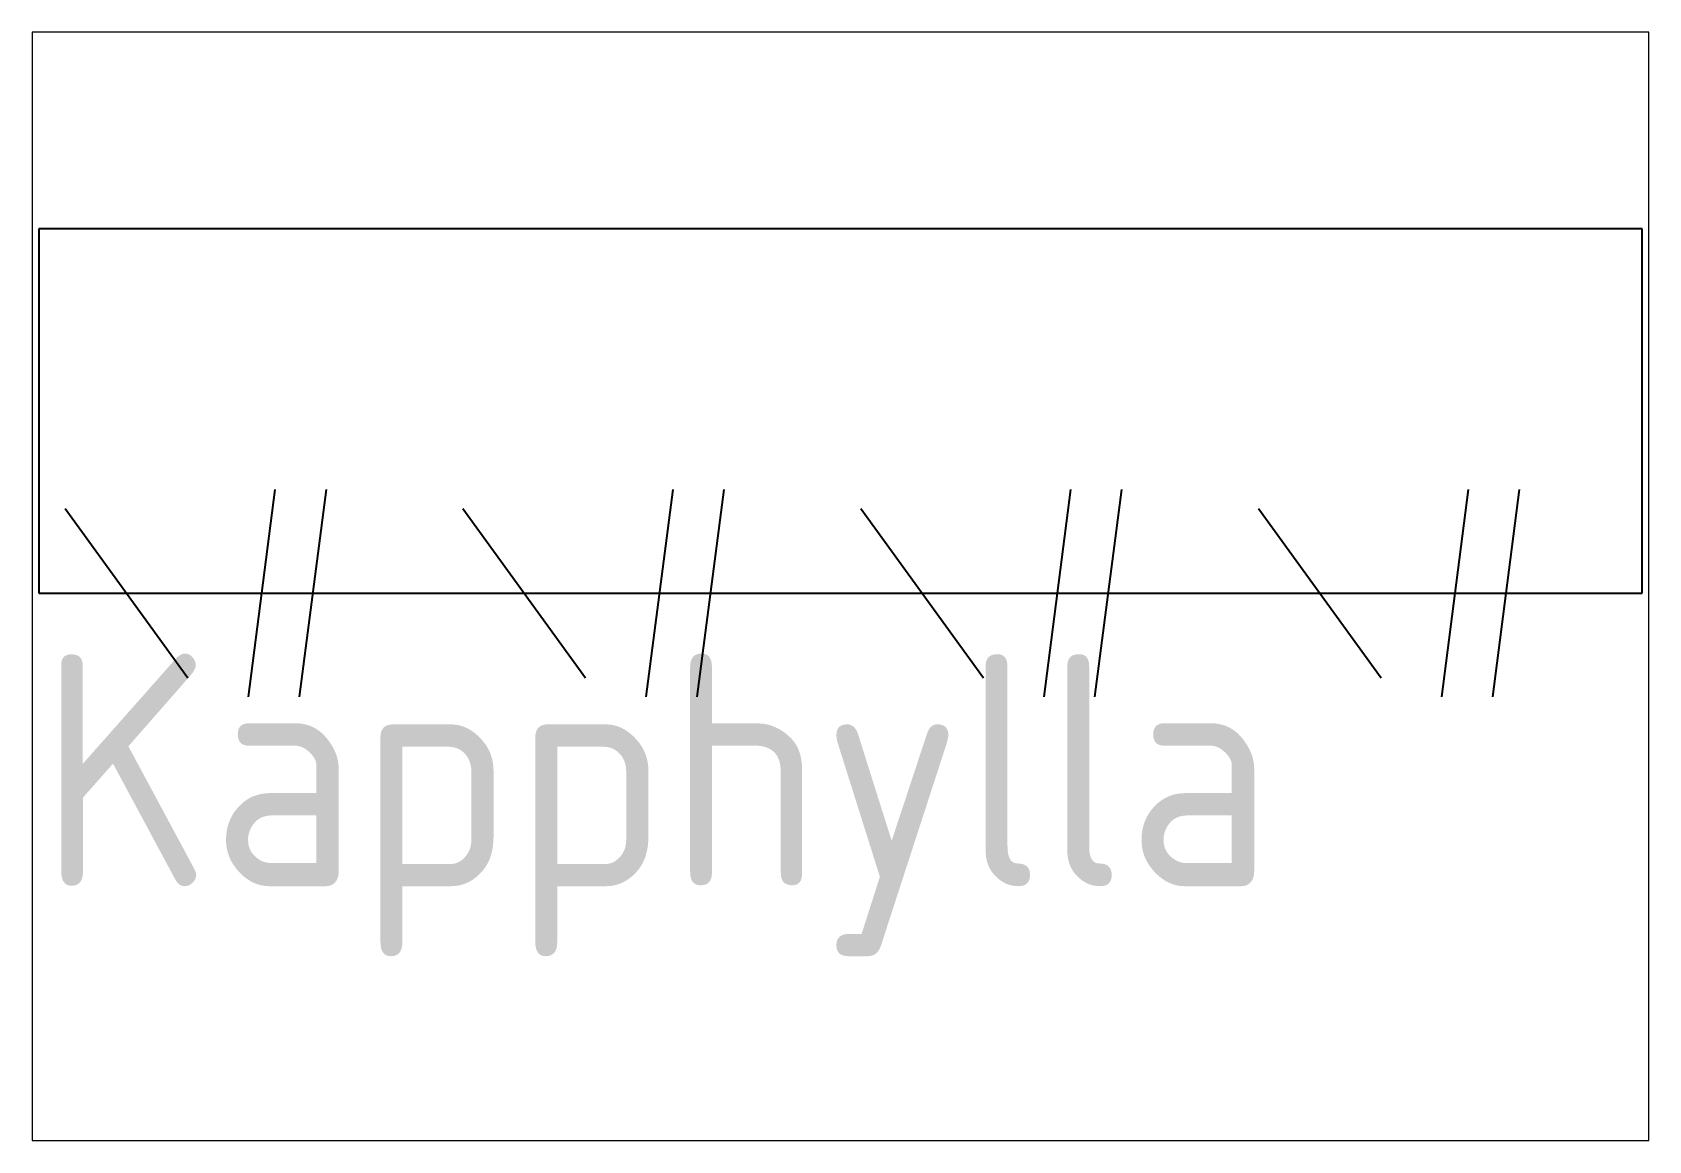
# Paper-space layout 'Layout1' of a CAD drawing. Header units: millimetres. Extents: x 29 to 260, y 20 to 178.
# The model-space entities are those that its viewports show. They can reach past a viewport. Long polylines and large blocks are cut down to what shows.
import ezdxf

# ---------------------------------------------------------------- set-up
doc = ezdxf.new("R2010")
doc.units = ezdxf.units.MM
doc.header["$LTSCALE"] = 50
doc.linetypes.add('A_DASHDOT1', pattern=[2.9, 1.7, -0.5, 0.2, -0.5])
doc.styles.add('ISO', font='isocp.shx')

# ---------------------------------------------------------------- blocks, each defined once
blk = doc.blocks.new('*U8')
for p, q in [((178.1, -196.7), (157.9, -353.3)), ((216.6, -196.7), (196.3, -353.3)), ((478.1, -196.7), (457.9, -353.3)), ((516.6, -196.7), (496.3, -353.3)), ((778.1, -196.7), (757.9, -353.3)), ((816.6, -196.7), (796.3, -353.3)), ((1078.1, -196.7), (1057.9, -353.3)), ((1116.6, -196.7), (1096.3, -353.3)), ((19.9, -211.1), (112.4, -338.9)), ((319.9, -211.1), (412.4, -338.9)), ((619.9, -211.1), (712.4, -338.9)), ((919.9, -211.1), (1012.4, -338.9))]:
    blk.add_line(p, q)
at = {"linetype": 'A_DASHDOT1'}
blk.add_lwpolyline([(1209.3, 0), (0, 0), (0, -275), (1209.3, -275)], close=True, dxfattribs=at)

msp = doc.modelspace()

# ---------------------------------------------------------------- block references
at = {"ltscale": 0.5}
msp.add_blockref('*U8', (0, 540, -1.9), dxfattribs=at)

# ---------------------------------------------------------------- texts
at = {"insert": (0.1, 218.8, -1.9), "char_height": 175, "width": 2096.889, "attachment_point": 1, "style": 'ISO'}
msp.add_mtext('Kapphylla', dxfattribs=at)

psp = doc.layouts.get("Layout1")

# ---------------------------------------------------------------- viewports
at = {"layer": '0'}
psp.add_viewport(center=(144.23, 98.98), size=(230.77, 158.3605), view_center_point=(604.64, 270.02), view_height=836.5753, dxfattribs=at)

doc.saveas('drawing.dxf')
